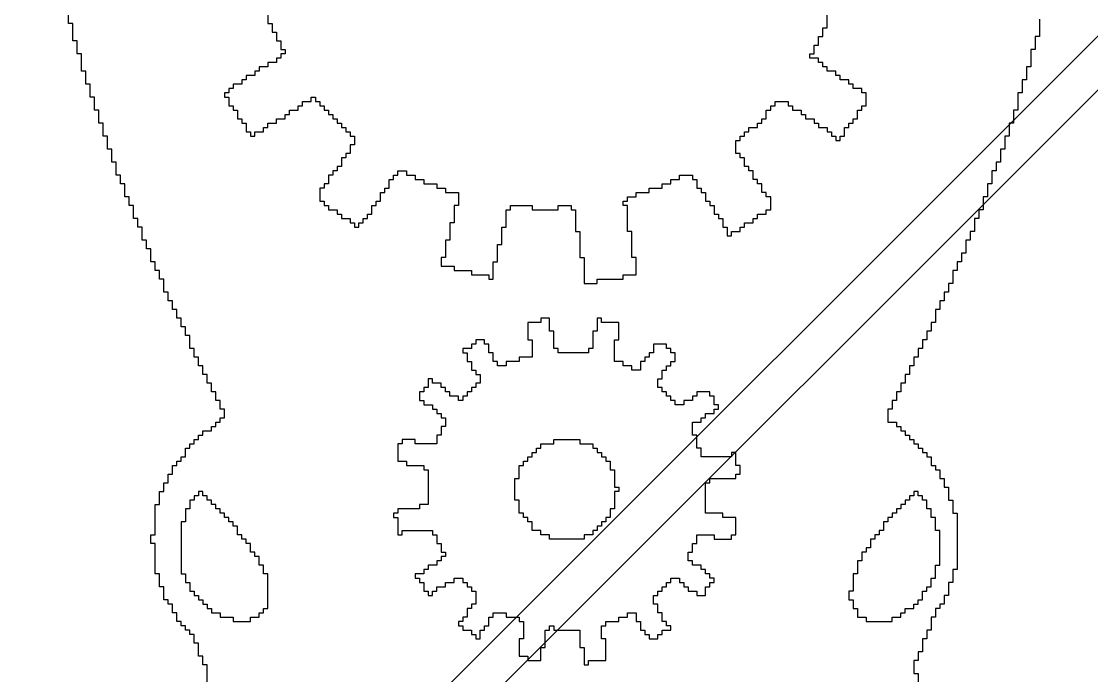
# Model space of a CAD drawing. Header units: inches. Extents: x 0 to 110, y 0 to 95.
# Drawn here: x 41.08 to 46.78, y 83.2 to 86.68 of the extents above; entities that cross this region are included whole.
import ezdxf

# ---------------------------------------------------------------- set-up
doc = ezdxf.new("R2010")
doc.units = ezdxf.units.IN
doc.layers.add('Int1', color=16, linetype='Continuous')
doc.layers.add('Top Overlay', color=2, linetype='Continuous')

msp = doc.modelspace()

# ---------------------------------------------------------------- linework, layer by layer
at = {"layer": 'Int1'}
for p, q in [((48.3558, 88.1442), (37.8558, 77.6442)), ((38, 77.5), (48.5, 88))]:
    msp.add_line(p, q, dxfattribs=at)
at = {"layer": 'Top Overlay'}
for p, q in [((41.3346, 86.6692), (41.3346, 86.7615)), ((42.3962, 86.7385), (42.3962, 86.6692)), ((45.3731, 86.6462), (45.3731, 86.7154)), ((41.3577, 86.6692), (41.3346, 86.6692)), ((41.3577, 86.5769), (41.3577, 86.6692)), ((42.3962, 86.6692), (42.4192, 86.6692)), ((42.4192, 86.6692), (42.4192, 86.6231)), ((46.5038, 86.6923), (46.5038, 86.6)), ((42.4192, 86.6231), (42.4423, 86.6231)), ((42.4423, 86.6231), (42.4423, 86.5769)), ((45.3269, 86.5538), (45.3269, 86.6)), ((45.3269, 86.6), (45.35, 86.6)), ((45.35, 86.6), (45.35, 86.6462)), ((45.35, 86.6462), (45.3731, 86.6462)), ((46.5038, 86.6), (46.4808, 86.6)), ((46.4808, 86.6), (46.4808, 86.5308)), ((41.3808, 86.5769), (41.3577, 86.5769)), ((41.3808, 86.5077), (41.3808, 86.5769)), ((42.4423, 86.5769), (42.4654, 86.5769)), ((42.4654, 86.5769), (42.4654, 86.5308)), ((45.3038, 86.5077), (45.3038, 86.5538)), ((45.3038, 86.5538), (45.3269, 86.5538)), ((41.4038, 86.5077), (41.3808, 86.5077)), ((41.4038, 86.4154), (41.4038, 86.5077)), ((42.4654, 86.5308), (42.4885, 86.5308)), ((42.4885, 86.5077), (42.4654, 86.5077)), ((42.4654, 86.5077), (42.4654, 86.4846)), ((42.4885, 86.5308), (42.4885, 86.5077)), ((45.2808, 86.4846), (45.2808, 86.5077)), ((45.2808, 86.5077), (45.3038, 86.5077)), ((46.4808, 86.5308), (46.4577, 86.5308)), ((46.4577, 86.5308), (46.4577, 86.4385)), ((42.3962, 86.4385), (42.35, 86.4385)), ((42.35, 86.4385), (42.35, 86.4154)), ((42.4423, 86.4615), (42.3962, 86.4615)), ((42.3962, 86.4615), (42.3962, 86.4385)), ((42.4654, 86.4846), (42.4423, 86.4846)), ((42.4423, 86.4846), (42.4423, 86.4615)), ((45.3269, 86.4846), (45.2808, 86.4846)), ((45.3269, 86.4615), (45.3269, 86.4846)), ((45.35, 86.4615), (45.3269, 86.4615)), ((45.35, 86.4385), (45.35, 86.4615)), ((45.3731, 86.4385), (45.35, 86.4385)), ((45.3731, 86.4154), (45.3731, 86.4385)), ((46.4577, 86.4385), (46.4346, 86.4385)), ((46.4346, 86.4385), (46.4346, 86.3692)), ((41.4269, 86.4154), (41.4038, 86.4154)), ((41.4269, 86.3462), (41.4269, 86.4154)), ((42.3269, 86.3923), (42.2808, 86.3923)), ((42.2808, 86.3923), (42.2808, 86.3692)), ((42.35, 86.4154), (42.3269, 86.4154)), ((42.3269, 86.4154), (42.3269, 86.3923)), ((45.4192, 86.4154), (45.3731, 86.4154)), ((45.4192, 86.3923), (45.4192, 86.4154)), ((45.4423, 86.3923), (45.4192, 86.3923)), ((45.4423, 86.3692), (45.4423, 86.3923)), ((41.45, 86.3462), (41.4269, 86.3462)), ((41.45, 86.2769), (41.45, 86.3462)), ((42.2115, 86.3231), (42.1885, 86.3231)), ((42.1885, 86.3231), (42.1885, 86.3)), ((42.2577, 86.3462), (42.2115, 86.3462)), ((42.2115, 86.3462), (42.2115, 86.3231)), ((42.2808, 86.3692), (42.2577, 86.3692)), ((42.2577, 86.3692), (42.2577, 86.3462)), ((45.4885, 86.3692), (45.4423, 86.3692)), ((45.4885, 86.3462), (45.4885, 86.3692)), ((45.5115, 86.3462), (45.4885, 86.3462)), ((45.5115, 86.3231), (45.5115, 86.3462)), ((45.5577, 86.3231), (45.5115, 86.3231)), ((45.5577, 86.3), (45.5577, 86.3231)), ((46.4346, 86.3692), (46.4115, 86.3692)), ((46.4115, 86.3692), (46.4115, 86.3)), ((41.4731, 86.2769), (41.45, 86.2769)), ((41.4731, 86.2077), (41.4731, 86.2769)), ((42.1885, 86.3), (42.1654, 86.3)), ((42.1654, 86.3), (42.1654, 86.2769)), ((42.1654, 86.2769), (42.1885, 86.2769)), ((42.1885, 86.2769), (42.1885, 86.2308)), ((42.6269, 86.2538), (42.6269, 86.2769)), ((42.6269, 86.2769), (42.65, 86.2769)), ((42.65, 86.2769), (42.65, 86.2538)), ((45.5808, 86.3), (45.5577, 86.3)), ((45.5808, 86.2308), (45.5808, 86.3)), ((46.4115, 86.3), (46.3885, 86.3)), ((46.3885, 86.3), (46.3885, 86.2077)), ((41.4962, 86.2077), (41.4731, 86.2077)), ((41.4962, 86.1385), (41.4962, 86.2077)), ((42.1885, 86.2308), (42.2115, 86.2308)), ((42.2115, 86.2308), (42.2115, 86.2077)), ((42.2115, 86.2077), (42.2346, 86.2077)), ((42.2346, 86.2077), (42.2346, 86.1615)), ((42.5115, 86.1846), (42.5115, 86.2077)), ((42.5115, 86.2077), (42.5577, 86.2077)), ((42.5577, 86.2077), (42.5577, 86.2308)), ((42.5577, 86.2308), (42.5808, 86.2308)), ((42.5808, 86.2308), (42.5808, 86.2538)), ((42.5808, 86.2538), (42.6269, 86.2538)), ((42.65, 86.2538), (42.6731, 86.2538)), ((42.6731, 86.2538), (42.6731, 86.2308)), ((42.6731, 86.2308), (42.6962, 86.2308)), ((42.6962, 86.2308), (42.6962, 86.2077)), ((42.6962, 86.2077), (42.7192, 86.2077)), ((42.7192, 86.2077), (42.7192, 86.1846)), ((45.05, 86.1615), (45.05, 86.2077)), ((45.05, 86.2077), (45.0731, 86.2077)), ((45.0731, 86.2077), (45.0731, 86.2308)), ((45.0731, 86.2308), (45.0962, 86.2308)), ((45.0962, 86.2308), (45.0962, 86.2538)), ((45.0962, 86.2538), (45.1654, 86.2538)), ((45.1654, 86.2538), (45.1654, 86.2308)), ((45.1654, 86.2308), (45.1885, 86.2308)), ((45.1885, 86.2308), (45.1885, 86.2077)), ((45.1885, 86.2077), (45.2346, 86.2077)), ((45.2346, 86.2077), (45.2346, 86.1846)), ((45.5346, 86.1615), (45.5346, 86.2077)), ((45.5346, 86.2077), (45.5577, 86.2077)), ((45.5577, 86.2077), (45.5577, 86.2308)), ((45.5577, 86.2308), (45.5808, 86.2308)), ((46.3885, 86.2077), (46.3654, 86.2077)), ((46.3654, 86.2077), (46.3654, 86.1385)), ((42.2346, 86.1615), (42.2577, 86.1615)), ((42.2577, 86.1615), (42.2577, 86.1385)), ((42.4423, 86.1385), (42.4423, 86.1615)), ((42.4423, 86.1615), (42.4885, 86.1615)), ((42.4885, 86.1615), (42.4885, 86.1846)), ((42.4885, 86.1846), (42.5115, 86.1846)), ((42.7192, 86.1846), (42.7423, 86.1846)), ((42.7423, 86.1846), (42.7423, 86.1615)), ((42.7423, 86.1615), (42.7654, 86.1615)), ((42.7654, 86.1615), (42.7654, 86.1385)), ((45.0269, 86.1385), (45.0269, 86.1615)), ((45.0269, 86.1615), (45.05, 86.1615)), ((45.2346, 86.1846), (45.2577, 86.1846)), ((45.2577, 86.1846), (45.2577, 86.1615)), ((45.2577, 86.1615), (45.3038, 86.1615)), ((45.3038, 86.1615), (45.3038, 86.1385)), ((45.5115, 86.1385), (45.5115, 86.1615)), ((45.5115, 86.1615), (45.5346, 86.1615)), ((41.5192, 86.1385), (41.4962, 86.1385)), ((41.5192, 86.0692), (41.5192, 86.1385)), ((42.2577, 86.1385), (42.2808, 86.1385)), ((42.2808, 86.1385), (42.2808, 86.0923)), ((42.2808, 86.0923), (42.3038, 86.0923)), ((42.3038, 86.0923), (42.3038, 86.0692)), ((42.3269, 86.0692), (42.3269, 86.0923)), ((42.3269, 86.0923), (42.3731, 86.0923)), ((42.3731, 86.0923), (42.3731, 86.1154)), ((42.3731, 86.1154), (42.3962, 86.1154)), ((42.3962, 86.1154), (42.3962, 86.1385)), ((42.3962, 86.1385), (42.4423, 86.1385)), ((42.7654, 86.1385), (42.7885, 86.1385)), ((42.7885, 86.1385), (42.7885, 86.1154)), ((42.7885, 86.1154), (42.8115, 86.1154)), ((42.8115, 86.1154), (42.8115, 86.0923)), ((42.8115, 86.0923), (42.8346, 86.0923)), ((42.8346, 86.0923), (42.8346, 86.0692)), ((44.9346, 86.0692), (44.9346, 86.0923)), ((44.9346, 86.0923), (44.9577, 86.0923)), ((44.9577, 86.0923), (44.9577, 86.1154)), ((44.9577, 86.1154), (45.0038, 86.1154)), ((45.0038, 86.1154), (45.0038, 86.1385)), ((45.0038, 86.1385), (45.0269, 86.1385)), ((45.3038, 86.1385), (45.3269, 86.1385)), ((45.3269, 86.1385), (45.3269, 86.1154)), ((45.3269, 86.1154), (45.3731, 86.1154)), ((45.3731, 86.1154), (45.3731, 86.0923)), ((45.3731, 86.0923), (45.3962, 86.0923)), ((45.3962, 86.0923), (45.3962, 86.0692)), ((45.4654, 86.0692), (45.4654, 86.1154)), ((45.4654, 86.1154), (45.4885, 86.1154)), ((45.4885, 86.1154), (45.4885, 86.1385)), ((45.4885, 86.1385), (45.5115, 86.1385)), ((46.3654, 86.1385), (46.3423, 86.1385)), ((46.3423, 86.1385), (46.3423, 86.0692)), ((41.5423, 86.0692), (41.5192, 86.0692)), ((41.5423, 86), (41.5423, 86.0692)), ((42.3038, 86.0692), (42.3269, 86.0692)), ((42.8346, 86.0692), (42.8577, 86.0692)), ((42.8577, 86.0692), (42.8577, 86.0231)), ((44.8885, 85.9769), (44.8885, 86.0462)), ((44.8885, 86.0462), (44.9115, 86.0462)), ((44.9115, 86.0462), (44.9115, 86.0692)), ((44.9115, 86.0692), (44.9346, 86.0692)), ((45.3962, 86.0692), (45.4192, 86.0692)), ((45.4192, 86.0692), (45.4192, 86.0462)), ((45.4192, 86.0462), (45.4423, 86.0462)), ((45.4423, 86.0462), (45.4423, 86.0692)), ((45.4423, 86.0692), (45.4654, 86.0692)), ((46.3423, 86.0692), (46.3192, 86.0692)), ((46.3192, 86.0692), (46.3192, 86)), ((41.5654, 86), (41.5423, 86)), ((41.5654, 85.9308), (41.5654, 86)), ((42.8346, 85.9769), (42.8115, 85.9769)), ((42.8115, 85.9769), (42.8115, 85.9538)), ((42.8577, 86.0231), (42.8346, 86.0231)), ((42.8346, 86.0231), (42.8346, 85.9769)), ((44.9115, 85.9769), (44.8885, 85.9769)), ((44.9115, 85.9538), (44.9115, 85.9769)), ((46.3192, 86), (46.2962, 86)), ((46.2962, 86), (46.2962, 85.9308)), ((41.5885, 85.9308), (41.5654, 85.9308)), ((41.5885, 85.8615), (41.5885, 85.9308)), ((42.8115, 85.9538), (42.7885, 85.9538)), ((42.7885, 85.9538), (42.7885, 85.9077)), ((44.9346, 85.9538), (44.9115, 85.9538)), ((44.9346, 85.9077), (44.9346, 85.9538)), ((46.2962, 85.9308), (46.2731, 85.9308)), ((46.2731, 85.9308), (46.2731, 85.8846)), ((41.6115, 85.8615), (41.5885, 85.8615)), ((41.6115, 85.8154), (41.6115, 85.8615)), ((42.7423, 85.8615), (42.7192, 85.8615)), ((42.7192, 85.8615), (42.7192, 85.8154)), ((42.7654, 85.8846), (42.7423, 85.8846)), ((42.7423, 85.8846), (42.7423, 85.8615)), ((42.7885, 85.9077), (42.7654, 85.9077)), ((42.7654, 85.9077), (42.7654, 85.8846)), ((43.0654, 85.8385), (43.0654, 85.8615)), ((43.0654, 85.8615), (43.0885, 85.8615)), ((43.0885, 85.8615), (43.0885, 85.8846)), ((43.0885, 85.8846), (43.1346, 85.8846)), ((43.1346, 85.8846), (43.1346, 85.8615)), ((43.1346, 85.8615), (43.1808, 85.8615)), ((43.1808, 85.8615), (43.1808, 85.8385)), ((44.5885, 85.8385), (44.5885, 85.8615)), ((44.5885, 85.8615), (44.6577, 85.8615)), ((44.6577, 85.8615), (44.6577, 85.8385)), ((44.9577, 85.9077), (44.9346, 85.9077)), ((44.9577, 85.8846), (44.9577, 85.9077)), ((44.9808, 85.8846), (44.9577, 85.8846)), ((44.9808, 85.8385), (44.9808, 85.8846)), ((46.2731, 85.8846), (46.25, 85.8846)), ((46.25, 85.8846), (46.25, 85.8154)), ((41.6346, 85.8154), (41.6115, 85.8154)), ((41.6346, 85.7462), (41.6346, 85.8154)), ((42.7192, 85.8154), (42.6962, 85.8154)), ((42.6962, 85.8154), (42.6962, 85.7923)), ((43.0423, 85.7923), (43.0423, 85.8385)), ((43.0423, 85.8385), (43.0654, 85.8385)), ((43.1808, 85.8385), (43.2269, 85.8385)), ((43.2269, 85.8385), (43.2269, 85.8154)), ((43.2269, 85.8154), (43.2962, 85.8154)), ((43.2962, 85.8154), (43.2962, 85.7923)), ((44.4962, 85.7923), (44.4962, 85.8154)), ((44.4962, 85.8154), (44.5423, 85.8154)), ((44.5423, 85.8154), (44.5423, 85.8385)), ((44.5423, 85.8385), (44.5885, 85.8385)), ((44.6577, 85.8385), (44.6808, 85.8385)), ((44.6808, 85.8385), (44.6808, 85.7923)), ((45.0038, 85.8385), (44.9808, 85.8385)), ((45.0038, 85.8154), (45.0038, 85.8385)), ((45.0269, 85.8154), (45.0038, 85.8154)), ((45.0269, 85.7692), (45.0269, 85.8154)), ((46.25, 85.8154), (46.2269, 85.8154)), ((46.2269, 85.8154), (46.2269, 85.7462)), ((41.6577, 85.7462), (41.6346, 85.7462)), ((41.6577, 85.7), (41.6577, 85.7462)), ((42.6962, 85.7923), (42.6731, 85.7923)), ((42.6731, 85.7923), (42.6731, 85.7231)), ((42.9962, 85.7231), (42.9962, 85.7692)), ((42.9962, 85.7692), (43.0192, 85.7692)), ((43.0192, 85.7692), (43.0192, 85.7923)), ((43.0192, 85.7923), (43.0423, 85.7923)), ((43.2962, 85.7923), (43.3423, 85.7923)), ((43.3423, 85.7923), (43.3423, 85.7692)), ((43.3423, 85.7692), (43.4115, 85.7692)), ((43.4115, 85.7692), (43.4115, 85.7)), ((44.3115, 85.7231), (44.3115, 85.7462)), ((44.3115, 85.7462), (44.3577, 85.7462)), ((44.3577, 85.7462), (44.3577, 85.7692)), ((44.3577, 85.7692), (44.4269, 85.7692)), ((44.4269, 85.7692), (44.4269, 85.7923)), ((44.4269, 85.7923), (44.4962, 85.7923)), ((44.6808, 85.7923), (44.7038, 85.7923)), ((44.7038, 85.7923), (44.7038, 85.7692)), ((44.7038, 85.7692), (44.7269, 85.7692)), ((44.7269, 85.7692), (44.7269, 85.7231)), ((45.05, 85.7692), (45.0269, 85.7692)), ((45.05, 85.7462), (45.05, 85.7692)), ((45.0731, 85.7462), (45.05, 85.7462)), ((45.0731, 85.6769), (45.0731, 85.7462)), ((46.2269, 85.7462), (46.2038, 85.7462)), ((46.2038, 85.7462), (46.2038, 85.6769)), ((41.6808, 85.7), (41.6577, 85.7)), ((41.6808, 85.6308), (41.6808, 85.7)), ((42.6731, 85.7231), (42.6962, 85.7231)), ((42.6962, 85.7231), (42.6962, 85.7)), ((42.6962, 85.7), (42.7192, 85.7)), ((42.7192, 85.7), (42.7192, 85.6769)), ((42.95, 85.6538), (42.95, 85.7)), ((42.95, 85.7), (42.9731, 85.7)), ((42.9731, 85.7), (42.9731, 85.7231)), ((42.9731, 85.7231), (42.9962, 85.7231)), ((43.4115, 85.7), (43.3885, 85.7)), ((43.3885, 85.7), (43.3885, 85.6077)), ((43.6885, 85.6769), (43.6885, 85.7)), ((43.6885, 85.7), (43.8038, 85.7)), ((43.8038, 85.7), (43.8038, 85.6769)), ((43.9423, 85.6769), (43.9423, 85.7)), ((43.9423, 85.7), (44.0115, 85.7)), ((44.0115, 85.7), (44.0115, 85.6769)), ((44.2885, 85.7), (44.2885, 85.7231)), ((44.2885, 85.7231), (44.3115, 85.7231)), ((44.3115, 85.7), (44.2885, 85.7)), ((44.3115, 85.5615), (44.3115, 85.7)), ((44.7269, 85.7231), (44.75, 85.7231)), ((44.75, 85.7231), (44.75, 85.7)), ((44.75, 85.7), (44.7731, 85.7)), ((44.7731, 85.7), (44.7731, 85.6538)), ((41.7038, 85.6308), (41.6808, 85.6308)), ((41.7038, 85.5846), (41.7038, 85.6308)), ((42.7192, 85.6769), (42.7654, 85.6769)), ((42.7654, 85.6769), (42.7654, 85.6538)), ((42.7654, 85.6538), (42.7885, 85.6538)), ((42.7885, 85.6538), (42.7885, 85.6308)), ((42.7885, 85.6308), (42.8346, 85.6308)), ((42.8346, 85.6308), (42.8346, 85.6077)), ((42.9038, 85.6077), (42.9038, 85.6308)), ((42.9038, 85.6308), (42.9269, 85.6308)), ((42.9269, 85.6308), (42.9269, 85.6538)), ((42.9269, 85.6538), (42.95, 85.6538)), ((43.6654, 85.5846), (43.6654, 85.6769)), ((43.6654, 85.6769), (43.6885, 85.6769)), ((43.8038, 85.6769), (43.9423, 85.6769)), ((44.0115, 85.6769), (44.0346, 85.6769)), ((44.0346, 85.6769), (44.0346, 85.5615)), ((44.7731, 85.6538), (44.7962, 85.6538)), ((44.7962, 85.6538), (44.7962, 85.6308)), ((44.7962, 85.6308), (44.8192, 85.6308)), ((44.8192, 85.6308), (44.8192, 85.5846)), ((44.9808, 85.6077), (44.9808, 85.6308)), ((44.9808, 85.6308), (45.0038, 85.6308)), ((45.0038, 85.6308), (45.0038, 85.6538)), ((45.0038, 85.6538), (45.05, 85.6538)), ((45.05, 85.6538), (45.05, 85.6769)), ((45.05, 85.6769), (45.0731, 85.6769)), ((46.1808, 85.6308), (46.1577, 85.6308)), ((46.1577, 85.6308), (46.1577, 85.5615)), ((46.2038, 85.6769), (46.1808, 85.6769)), ((46.1808, 85.6769), (46.1808, 85.6308)), ((41.7269, 85.5846), (41.7038, 85.5846)), ((41.7269, 85.5154), (41.7269, 85.5846)), ((42.8346, 85.6077), (42.8577, 85.6077)), ((42.8577, 85.6077), (42.8577, 85.5846)), ((42.8577, 85.5846), (42.8808, 85.5846)), ((42.8808, 85.5846), (42.8808, 85.6077)), ((42.8808, 85.6077), (42.9038, 85.6077)), ((43.3885, 85.6077), (43.3654, 85.6077)), ((43.3654, 85.6077), (43.3654, 85.5154)), ((43.6423, 85.4923), (43.6423, 85.5846)), ((43.6423, 85.5846), (43.6654, 85.5846)), ((44.8192, 85.5846), (44.8423, 85.5846)), ((44.8423, 85.5846), (44.8423, 85.5385)), ((44.9115, 85.5615), (44.9115, 85.5846)), ((44.9115, 85.5846), (44.9346, 85.5846)), ((44.9346, 85.5846), (44.9346, 85.6077)), ((44.9346, 85.6077), (44.9808, 85.6077)), ((44.0346, 85.5615), (44.0577, 85.5615)), ((44.0577, 85.5615), (44.0577, 85.4231)), ((44.3346, 85.5615), (44.3115, 85.5615)), ((44.3346, 85.4231), (44.3346, 85.5615)), ((44.8423, 85.5385), (44.8654, 85.5385)), ((44.8654, 85.5385), (44.8654, 85.5615)), ((44.8654, 85.5615), (44.9115, 85.5615)), ((46.1577, 85.5615), (46.1346, 85.5615)), ((46.1346, 85.5615), (46.1346, 85.5154)), ((41.75, 85.5154), (41.7269, 85.5154)), ((41.75, 85.4692), (41.75, 85.5154)), ((41.7731, 85.4692), (41.75, 85.4692)), ((41.7731, 85.4), (41.7731, 85.4692)), ((43.3654, 85.5154), (43.3423, 85.5154)), ((43.3423, 85.5154), (43.3423, 85.4231)), ((43.6192, 85.4), (43.6192, 85.4923)), ((43.6192, 85.4923), (43.6423, 85.4923)), ((46.1346, 85.5154), (46.1115, 85.5154)), ((46.1115, 85.5154), (46.1115, 85.4462)), ((43.3423, 85.4231), (43.3192, 85.4231)), ((43.3192, 85.4231), (43.3192, 85.3769)), ((44.0577, 85.4231), (44.0808, 85.4231)), ((44.0808, 85.4231), (44.0808, 85.2846)), ((44.3577, 85.4231), (44.3346, 85.4231)), ((44.3577, 85.3308), (44.3577, 85.4231)), ((46.1115, 85.4462), (46.0885, 85.4462)), ((46.0885, 85.4462), (46.0885, 85.4)), ((41.7962, 85.4), (41.7731, 85.4)), ((41.7962, 85.3538), (41.7962, 85.4)), ((41.8192, 85.3538), (41.7962, 85.3538)), ((41.8192, 85.3077), (41.8192, 85.3538)), ((43.3192, 85.3769), (43.3885, 85.3769)), ((43.3885, 85.3769), (43.3885, 85.3538)), ((43.3885, 85.3538), (43.4808, 85.3538)), ((43.4808, 85.3538), (43.4808, 85.3308)), ((43.5962, 85.3077), (43.5962, 85.4)), ((43.5962, 85.4), (43.6192, 85.4)), ((46.0654, 85.3538), (46.0423, 85.3538)), ((46.0423, 85.3538), (46.0423, 85.2846)), ((46.0885, 85.4), (46.0654, 85.4)), ((46.0654, 85.4), (46.0654, 85.3538)), ((41.8423, 85.3077), (41.8192, 85.3077)), ((41.8423, 85.2385), (41.8423, 85.3077)), ((43.4808, 85.3308), (43.5731, 85.3308)), ((43.5731, 85.3308), (43.5731, 85.3077)), ((43.5731, 85.3077), (43.5962, 85.3077)), ((44.15, 85.2846), (44.15, 85.3077)), ((44.15, 85.3077), (44.2885, 85.3077)), ((44.2885, 85.3077), (44.2885, 85.3308)), ((44.2885, 85.3308), (44.3577, 85.3308)), ((41.8654, 85.2385), (41.8423, 85.2385)), ((41.8654, 85.1923), (41.8654, 85.2385)), ((44.0808, 85.2846), (44.15, 85.2846)), ((46.0192, 85.2385), (45.9962, 85.2385)), ((45.9962, 85.2385), (45.9962, 85.1923)), ((46.0423, 85.2846), (46.0192, 85.2846)), ((46.0192, 85.2846), (46.0192, 85.2385)), ((41.8885, 85.1923), (41.8654, 85.1923)), ((41.8885, 85.1462), (41.8885, 85.1923)), ((45.9962, 85.1923), (45.9731, 85.1923)), ((45.9731, 85.1923), (45.9731, 85.1462)), ((41.9115, 85.1462), (41.8885, 85.1462)), ((41.9115, 85.1), (41.9115, 85.1462)), ((45.9731, 85.1462), (45.95, 85.1462)), ((45.95, 85.1462), (45.95, 85.0769)), ((41.9346, 85.1), (41.9115, 85.1)), ((41.9346, 85.0538), (41.9346, 85.1)), ((43.85, 85.0769), (43.7808, 85.0769)), ((43.7808, 85.0769), (43.7808, 84.9846)), ((43.8962, 85.1), (43.85, 85.1)), ((43.85, 85.1), (43.85, 85.0769)), ((43.8962, 85.0308), (43.8962, 85.1)), ((44.1731, 85.1), (44.15, 85.1)), ((44.15, 85.1), (44.15, 85.0308)), ((44.1731, 85.0769), (44.1731, 85.1)), ((44.2654, 85.0769), (44.1731, 85.0769)), ((44.2654, 84.9846), (44.2654, 85.0769)), ((45.95, 85.0769), (45.9269, 85.0769)), ((45.9269, 85.0769), (45.9269, 85.0308)), ((41.9577, 85.0538), (41.9346, 85.0538)), ((41.9577, 85.0077), (41.9577, 85.0538)), ((41.9808, 85.0077), (41.9577, 85.0077)), ((41.9808, 84.9385), (41.9808, 85.0077)), ((43.9192, 85.0308), (43.8962, 85.0308)), ((43.9192, 84.9385), (43.9192, 85.0308)), ((44.15, 85.0308), (44.1269, 85.0308)), ((44.1269, 85.0308), (44.1269, 84.9385)), ((45.9269, 85.0308), (45.9038, 85.0308)), ((45.9038, 85.0308), (45.9038, 84.9846)), ((43.5038, 84.9615), (43.4808, 84.9615)), ((43.4808, 84.9615), (43.4808, 84.9385)), ((43.55, 84.9846), (43.5038, 84.9846)), ((43.5038, 84.9846), (43.5038, 84.9615)), ((43.55, 84.9615), (43.55, 84.9846)), ((43.5731, 84.9615), (43.55, 84.9615)), ((43.5731, 84.9154), (43.5731, 84.9615)), ((43.7808, 84.9846), (43.8038, 84.9846)), ((43.8038, 84.9846), (43.8038, 84.8923)), ((44.2423, 84.8692), (44.2423, 84.9846)), ((44.2423, 84.9846), (44.2654, 84.9846)), ((44.5192, 84.9615), (44.45, 84.9615)), ((44.45, 84.9615), (44.45, 84.9154)), ((44.5192, 84.9385), (44.5192, 84.9615)), ((45.9038, 84.9846), (45.8808, 84.9846)), ((45.8808, 84.9846), (45.8808, 84.9385)), ((42.0038, 84.9385), (41.9808, 84.9385)), ((42.0038, 84.8923), (42.0038, 84.9385)), ((42.0269, 84.8923), (42.0038, 84.8923)), ((42.0269, 84.8462), (42.0269, 84.8923)), ((43.4808, 84.9385), (43.4346, 84.9385)), ((43.4346, 84.9385), (43.4346, 84.9154)), ((43.4346, 84.9154), (43.4577, 84.9154)), ((43.4577, 84.9154), (43.4577, 84.8692)), ((43.5962, 84.9154), (43.5731, 84.9154)), ((43.5962, 84.8692), (43.5962, 84.9154)), ((43.8038, 84.8923), (43.7346, 84.8923)), ((43.7346, 84.8923), (43.7346, 84.8692)), ((43.9423, 84.9385), (43.9192, 84.9385)), ((43.9423, 84.9154), (43.9423, 84.9385)), ((44.1038, 84.9154), (43.9423, 84.9154)), ((44.1269, 84.9385), (44.1038, 84.9385)), ((44.1038, 84.9385), (44.1038, 84.9154)), ((44.4269, 84.8923), (44.4038, 84.8923)), ((44.4038, 84.8923), (44.4038, 84.8692)), ((44.45, 84.9154), (44.4269, 84.9154)), ((44.4269, 84.9154), (44.4269, 84.8923)), ((44.5423, 84.9385), (44.5192, 84.9385)), ((44.5423, 84.9154), (44.5423, 84.9385)), ((44.5654, 84.9154), (44.5423, 84.9154)), ((44.5654, 84.8692), (44.5654, 84.9154)), ((45.8577, 84.8923), (45.8346, 84.8923)), ((45.8346, 84.8923), (45.8346, 84.8462)), ((45.8808, 84.9385), (45.8577, 84.9385)), ((45.8577, 84.9385), (45.8577, 84.8923)), ((42.05, 84.8462), (42.0269, 84.8462)), ((42.05, 84.8), (42.05, 84.8462)), ((43.4577, 84.8692), (43.4808, 84.8692)), ((43.4808, 84.8692), (43.4808, 84.8231)), ((43.6192, 84.8692), (43.5962, 84.8692)), ((43.6192, 84.8462), (43.6192, 84.8692)), ((43.6654, 84.8462), (43.6192, 84.8462)), ((43.7346, 84.8692), (43.6654, 84.8692)), ((43.6654, 84.8692), (43.6654, 84.8462)), ((44.2885, 84.8692), (44.2423, 84.8692)), ((44.2885, 84.8462), (44.2885, 84.8692)), ((44.3346, 84.8462), (44.2885, 84.8462)), ((44.3346, 84.8231), (44.3346, 84.8462)), ((44.4038, 84.8692), (44.3808, 84.8692)), ((44.3808, 84.8692), (44.3808, 84.8231)), ((44.5192, 84.8231), (44.5192, 84.8462)), ((44.5192, 84.8462), (44.5423, 84.8462)), ((44.5423, 84.8462), (44.5423, 84.8692)), ((44.5423, 84.8692), (44.5654, 84.8692)), ((45.8346, 84.8462), (45.8115, 84.8462)), ((45.8115, 84.8462), (45.8115, 84.8)), ((42.0731, 84.8), (42.05, 84.8)), ((42.0731, 84.7538), (42.0731, 84.8)), ((43.2731, 84.7769), (43.25, 84.7769)), ((43.25, 84.7769), (43.25, 84.7308)), ((43.2731, 84.7538), (43.2731, 84.7769)), ((43.4808, 84.8231), (43.5038, 84.8231)), ((43.5038, 84.8231), (43.5038, 84.8)), ((43.5038, 84.8), (43.5269, 84.8)), ((43.5269, 84.8), (43.5269, 84.7538)), ((44.3808, 84.8231), (44.3346, 84.8231)), ((44.4731, 84.7308), (44.4731, 84.7769)), ((44.4731, 84.7769), (44.4962, 84.7769)), ((44.4962, 84.7769), (44.4962, 84.8231)), ((44.4962, 84.8231), (44.5192, 84.8231)), ((45.8115, 84.8), (45.7885, 84.8)), ((45.7885, 84.8), (45.7885, 84.7538)), ((42.0962, 84.7538), (42.0731, 84.7538)), ((42.0962, 84.7077), (42.0962, 84.7538)), ((43.25, 84.7308), (43.2269, 84.7308)), ((43.2269, 84.7308), (43.2269, 84.7077)), ((43.3192, 84.7538), (43.2731, 84.7538)), ((43.3192, 84.7308), (43.3192, 84.7538)), ((43.3423, 84.7308), (43.3192, 84.7308)), ((43.3423, 84.7077), (43.3423, 84.7308)), ((43.5038, 84.7308), (43.4808, 84.7308)), ((43.4808, 84.7308), (43.4808, 84.7077)), ((43.5269, 84.7538), (43.5038, 84.7538)), ((43.5038, 84.7538), (43.5038, 84.7308)), ((44.4962, 84.7308), (44.4731, 84.7308)), ((44.4962, 84.7077), (44.4962, 84.7308)), ((45.7885, 84.7538), (45.7654, 84.7538)), ((45.7654, 84.7538), (45.7654, 84.7077)), ((42.1192, 84.7077), (42.0962, 84.7077)), ((42.1192, 84.6615), (42.1192, 84.7077)), ((43.2269, 84.7077), (43.2038, 84.7077)), ((43.2038, 84.7077), (43.2038, 84.6615)), ((43.3654, 84.7077), (43.3423, 84.7077)), ((43.3654, 84.6846), (43.3654, 84.7077)), ((43.4115, 84.6846), (43.3654, 84.6846)), ((43.4115, 84.6615), (43.4115, 84.6846)), ((43.4577, 84.6846), (43.4346, 84.6846)), ((43.4346, 84.6846), (43.4346, 84.6615)), ((43.4808, 84.7077), (43.4577, 84.7077)), ((43.4577, 84.7077), (43.4577, 84.6846)), ((44.5192, 84.7077), (44.4962, 84.7077)), ((44.5192, 84.6846), (44.5192, 84.7077)), ((44.5423, 84.6846), (44.5192, 84.6846)), ((44.5423, 84.6615), (44.5423, 84.6846)), ((44.6808, 84.6846), (44.6577, 84.6846)), ((44.6577, 84.6846), (44.6577, 84.6615)), ((44.75, 84.7077), (44.6808, 84.7077)), ((44.6808, 84.7077), (44.6808, 84.6846)), ((44.75, 84.6846), (44.75, 84.7077)), ((44.7731, 84.6846), (44.75, 84.6846)), ((44.7731, 84.6385), (44.7731, 84.6846)), ((45.7654, 84.7077), (45.7423, 84.7077)), ((45.7423, 84.7077), (45.7423, 84.6615)), ((42.1423, 84.6615), (42.1192, 84.6615)), ((42.1423, 84.6154), (42.1423, 84.6615)), ((42.1654, 84.6154), (42.1423, 84.6154)), ((42.1654, 84.5692), (42.1654, 84.6154)), ((43.2038, 84.6615), (43.2269, 84.6615)), ((43.2269, 84.6615), (43.2269, 84.6385)), ((43.2269, 84.6385), (43.2731, 84.6385)), ((43.2731, 84.6385), (43.2731, 84.6154)), ((43.2731, 84.6154), (43.2962, 84.6154)), ((43.2962, 84.6154), (43.2962, 84.5923)), ((43.4346, 84.6615), (43.4115, 84.6615)), ((44.5654, 84.6615), (44.5423, 84.6615)), ((44.5654, 84.6385), (44.5654, 84.6615)), ((44.6115, 84.6385), (44.5654, 84.6385)), ((44.6577, 84.6615), (44.6115, 84.6615)), ((44.6115, 84.6615), (44.6115, 84.6385)), ((44.7962, 84.6385), (44.7731, 84.6385)), ((44.7731, 84.5923), (44.7731, 84.6154)), ((44.7731, 84.6154), (44.7962, 84.6154)), ((44.7962, 84.6154), (44.7962, 84.6385)), ((45.7192, 84.6154), (45.6962, 84.6154)), ((45.6962, 84.6154), (45.6962, 84.5462)), ((45.7423, 84.6615), (45.7192, 84.6615)), ((45.7192, 84.6615), (45.7192, 84.6154)), ((42.1423, 84.5462), (42.1423, 84.5692)), ((42.1423, 84.5692), (42.1654, 84.5692)), ((43.2962, 84.5923), (43.3192, 84.5923)), ((43.3192, 84.5923), (43.3192, 84.5692)), ((43.3192, 84.5692), (43.3423, 84.5692)), ((43.3423, 84.5692), (43.3423, 84.5231)), ((44.7038, 84.5462), (44.7038, 84.5692)), ((44.7038, 84.5692), (44.7269, 84.5692)), ((44.7269, 84.5692), (44.7269, 84.5923)), ((44.7269, 84.5923), (44.7731, 84.5923)), ((42.05, 84.4769), (42.05, 84.5)), ((42.05, 84.5), (42.0962, 84.5)), ((42.0962, 84.5), (42.0962, 84.5231)), ((42.0962, 84.5231), (42.1192, 84.5231)), ((42.1192, 84.5231), (42.1192, 84.5462)), ((42.1192, 84.5462), (42.1423, 84.5462)), ((43.3423, 84.5231), (43.3192, 84.5231)), ((43.3192, 84.5231), (43.3192, 84.4769)), ((44.6577, 84.4769), (44.6577, 84.5462)), ((44.6577, 84.5462), (44.7038, 84.5462)), ((45.6962, 84.5462), (45.7423, 84.5462)), ((45.7423, 84.5462), (45.7423, 84.5231)), ((45.7423, 84.5231), (45.7654, 84.5231)), ((45.7654, 84.5231), (45.7654, 84.5)), ((45.7654, 84.5), (45.7885, 84.5)), ((45.7885, 84.5), (45.7885, 84.4769)), ((42.0038, 84.4308), (42.0038, 84.4538)), ((42.0038, 84.4538), (42.0269, 84.4538)), ((42.0269, 84.4538), (42.0269, 84.4769)), ((42.0269, 84.4769), (42.05, 84.4769)), ((43.1808, 84.4538), (43.1115, 84.4538)), ((43.1115, 84.4538), (43.1115, 84.4308)), ((43.1808, 84.4308), (43.1808, 84.4538)), ((43.3192, 84.4769), (43.2962, 84.4769)), ((43.2962, 84.4769), (43.2962, 84.4308)), ((43.9192, 84.4308), (43.9192, 84.4538)), ((43.9192, 84.4538), (44.0577, 84.4538)), ((44.0577, 84.4538), (44.0577, 84.4308)), ((44.6808, 84.4769), (44.6577, 84.4769)), ((44.6808, 84.4077), (44.6808, 84.4769)), ((45.7885, 84.4769), (45.8115, 84.4769)), ((45.8115, 84.4769), (45.8115, 84.4538)), ((45.8115, 84.4538), (45.8346, 84.4538)), ((45.8346, 84.4538), (45.8346, 84.4308)), ((41.9577, 84.3615), (41.9577, 84.4077)), ((41.9577, 84.4077), (41.9808, 84.4077)), ((41.9808, 84.4077), (41.9808, 84.4308)), ((41.9808, 84.4308), (42.0038, 84.4308)), ((43.1115, 84.4308), (43.0885, 84.4308)), ((43.0885, 84.4308), (43.0885, 84.3385)), ((43.2962, 84.4308), (43.1808, 84.4308)), ((43.8038, 84.3615), (43.8038, 84.3846)), ((43.8038, 84.3846), (43.8269, 84.3846)), ((43.8269, 84.3846), (43.8269, 84.4077)), ((43.8269, 84.4077), (43.85, 84.4077)), ((43.85, 84.4077), (43.85, 84.4308)), ((43.85, 84.4308), (43.9192, 84.4308)), ((44.0577, 84.4308), (44.1269, 84.4308)), ((44.1269, 84.4308), (44.1269, 84.4077)), ((44.1269, 84.4077), (44.15, 84.4077)), ((44.15, 84.4077), (44.15, 84.3846)), ((44.15, 84.3846), (44.1731, 84.3846)), ((44.1731, 84.3846), (44.1731, 84.3615)), ((44.7038, 84.4077), (44.6808, 84.4077)), ((44.7038, 84.3615), (44.7038, 84.4077)), ((44.8885, 84.3846), (44.8654, 84.3846)), ((44.8654, 84.3846), (44.8654, 84.3615)), ((44.8885, 84.3154), (44.8885, 84.3846)), ((45.8346, 84.4308), (45.8577, 84.4308)), ((45.8577, 84.4308), (45.8577, 84.4077)), ((45.8577, 84.4077), (45.8808, 84.4077)), ((45.8808, 84.4077), (45.8808, 84.3846)), ((45.8808, 84.3846), (45.9038, 84.3846)), ((45.9038, 84.3846), (45.9038, 84.3615)), ((41.9115, 84.3154), (41.9115, 84.3385)), ((41.9115, 84.3385), (41.9346, 84.3385)), ((41.9346, 84.3385), (41.9346, 84.3615)), ((41.9346, 84.3615), (41.9577, 84.3615)), ((43.0885, 84.3385), (43.1346, 84.3385)), ((43.1346, 84.3385), (43.1346, 84.3154)), ((43.7577, 84.3154), (43.7577, 84.3385)), ((43.7577, 84.3385), (43.7808, 84.3385)), ((43.7808, 84.3385), (43.7808, 84.3615)), ((43.7808, 84.3615), (43.8038, 84.3615)), ((44.1731, 84.3615), (44.1962, 84.3615)), ((44.1962, 84.3615), (44.1962, 84.3385)), ((44.1962, 84.3385), (44.2192, 84.3385)), ((44.2192, 84.3385), (44.2192, 84.2923)), ((44.8654, 84.3615), (44.7038, 84.3615)), ((45.9038, 84.3615), (45.9269, 84.3615)), ((45.9269, 84.3615), (45.9269, 84.3154)), ((41.8654, 84.2231), (41.8654, 84.2692)), ((41.8654, 84.2692), (41.8885, 84.2692)), ((41.8885, 84.2692), (41.8885, 84.3154)), ((41.8885, 84.3154), (41.9115, 84.3154)), ((43.1346, 84.3154), (43.2269, 84.3154)), ((43.2269, 84.3154), (43.2269, 84.2923)), ((43.2269, 84.2923), (43.25, 84.2923)), ((43.25, 84.2923), (43.25, 84.1077)), ((43.7346, 84.2462), (43.7346, 84.3154)), ((43.7346, 84.3154), (43.7577, 84.3154)), ((44.2192, 84.2923), (44.2423, 84.2923)), ((44.2423, 84.2923), (44.2423, 84.2)), ((44.9115, 84.3154), (44.8885, 84.3154)), ((44.8885, 84.2462), (44.8885, 84.2692)), ((44.8885, 84.2692), (44.9115, 84.2692)), ((44.9115, 84.2692), (44.9115, 84.3154)), ((45.9269, 84.3154), (45.95, 84.3154)), ((45.95, 84.3154), (45.95, 84.2923)), ((45.95, 84.2923), (45.9731, 84.2923)), ((45.9731, 84.2923), (45.9731, 84.2462)), ((41.8423, 84.1769), (41.8423, 84.2231)), ((41.8423, 84.2231), (41.8654, 84.2231)), ((43.7115, 84.1308), (43.7115, 84.2462)), ((43.7115, 84.2462), (43.7346, 84.2462)), ((44.7269, 84.0615), (44.7269, 84.2231)), ((44.7269, 84.2231), (44.75, 84.2231)), ((44.75, 84.2231), (44.75, 84.2462)), ((44.75, 84.2462), (44.8885, 84.2462)), ((45.9731, 84.2462), (45.9962, 84.2462)), ((45.9962, 84.2462), (45.9962, 84.2)), ((41.8192, 84.1077), (41.8192, 84.1769)), ((41.8192, 84.1769), (41.8423, 84.1769)), ((42.0269, 84.1538), (42.0038, 84.1538)), ((42.0038, 84.1538), (42.0038, 84.1308)), ((42.05, 84.1769), (42.0269, 84.1769)), ((42.0269, 84.1769), (42.0269, 84.1538)), ((42.05, 84.1538), (42.05, 84.1769)), ((42.0731, 84.1538), (42.05, 84.1538)), ((42.0731, 84.1308), (42.0731, 84.1538)), ((44.2423, 84.2), (44.2654, 84.2)), ((44.2423, 84.1769), (44.2423, 84.1538)), ((44.2654, 84.1769), (44.2423, 84.1769)), ((44.2423, 84.1538), (44.2423, 84.0846)), ((44.2654, 84.2), (44.2654, 84.1769)), ((45.8346, 84.1538), (45.8115, 84.1538)), ((45.8115, 84.1538), (45.8115, 84.1308)), ((45.8577, 84.1769), (45.8346, 84.1769)), ((45.8346, 84.1769), (45.8346, 84.1538)), ((45.8577, 84.1538), (45.8577, 84.1769)), ((45.8808, 84.1538), (45.8577, 84.1538)), ((45.8808, 84.1308), (45.8808, 84.1538)), ((45.9962, 84.2), (46.0192, 84.2)), ((46.0192, 84.2), (46.0192, 84.1308)), ((41.7962, 83.9462), (41.7962, 84.1077)), ((41.7962, 84.1077), (41.8192, 84.1077)), ((42.0038, 84.1308), (41.9808, 84.1308)), ((41.9808, 84.1308), (41.9808, 84.0846)), ((42.0962, 84.1308), (42.0731, 84.1308)), ((42.0962, 84.1077), (42.0962, 84.1308)), ((42.1192, 84.1077), (42.0962, 84.1077)), ((42.1192, 84.0846), (42.1192, 84.1077)), ((43.25, 84.1077), (43.2038, 84.1077)), ((43.2038, 84.1077), (43.2038, 84.0846)), ((43.7346, 84.1308), (43.7115, 84.1308)), ((43.7346, 84.0615), (43.7346, 84.1308)), ((45.7885, 84.1077), (45.7654, 84.1077)), ((45.7654, 84.1077), (45.7654, 84.0846)), ((45.8115, 84.1308), (45.7885, 84.1308)), ((45.7885, 84.1308), (45.7885, 84.1077)), ((45.9038, 84.1308), (45.8808, 84.1308)), ((45.9038, 84.0846), (45.9038, 84.1308)), ((46.0192, 84.1308), (46.0423, 84.1308)), ((46.0423, 84.1308), (46.0423, 84.0615)), ((41.9808, 84.0846), (41.9577, 84.0846)), ((41.9577, 84.0846), (41.9577, 84.0154)), ((42.1423, 84.0846), (42.1192, 84.0846)), ((42.1423, 84.0615), (42.1423, 84.0846)), ((42.1654, 84.0615), (42.1423, 84.0615)), ((42.1654, 84.0385), (42.1654, 84.0615)), ((42.1885, 84.0385), (42.1654, 84.0385)), ((42.1885, 84.0154), (42.1885, 84.0385)), ((43.0885, 84.0615), (43.0654, 84.0615)), ((43.0654, 84.0615), (43.0654, 84.0385)), ((43.0654, 84.0385), (43.0885, 84.0385)), ((43.2038, 84.0846), (43.0885, 84.0846)), ((43.0885, 84.0846), (43.0885, 84.0615)), ((43.0885, 84.0385), (43.0885, 83.9462)), ((43.7577, 84.0615), (43.7346, 84.0615)), ((43.7577, 84.0385), (43.7577, 84.0615)), ((43.7808, 84.0385), (43.7577, 84.0385)), ((43.7808, 84.0154), (43.7808, 84.0385)), ((44.2192, 84.0385), (44.1962, 84.0385)), ((44.1962, 84.0385), (44.1962, 84.0154)), ((44.2423, 84.0846), (44.2192, 84.0846)), ((44.2192, 84.0846), (44.2192, 84.0385)), ((44.8192, 84.0615), (44.7269, 84.0615)), ((44.8192, 84.0385), (44.8192, 84.0615)), ((44.8885, 84.0385), (44.8192, 84.0385)), ((44.8885, 83.9462), (44.8885, 84.0385)), ((45.7192, 84.0385), (45.6962, 84.0385)), ((45.6962, 84.0385), (45.6962, 84.0154)), ((45.7423, 84.0615), (45.7192, 84.0615)), ((45.7192, 84.0615), (45.7192, 84.0385)), ((45.7654, 84.0846), (45.7423, 84.0846)), ((45.7423, 84.0846), (45.7423, 84.0615)), ((45.9269, 84.0846), (45.9038, 84.0846)), ((45.9269, 84.0385), (45.9269, 84.0846)), ((45.95, 84.0385), (45.9269, 84.0385)), ((45.95, 83.9692), (45.95, 84.0385)), ((46.0423, 84.0615), (46.0654, 84.0615)), ((46.0654, 84.0615), (46.0654, 83.7615)), ((41.9577, 84.0154), (41.9346, 84.0154)), ((41.9346, 84.0154), (41.9346, 83.7385)), ((42.2115, 84.0154), (42.1885, 84.0154)), ((42.2115, 83.9923), (42.2115, 84.0154)), ((42.2346, 83.9923), (42.2115, 83.9923)), ((42.2346, 83.9462), (42.2346, 83.9923)), ((43.8038, 84.0154), (43.7808, 84.0154)), ((43.8038, 83.9692), (43.8038, 84.0154)), ((44.1731, 83.9923), (44.15, 83.9923)), ((44.15, 83.9923), (44.15, 83.9692)), ((44.1962, 84.0154), (44.1731, 84.0154)), ((44.1731, 84.0154), (44.1731, 83.9923)), ((45.6962, 84.0154), (45.6731, 84.0154)), ((45.6731, 84.0154), (45.6731, 83.9692)), ((41.7731, 83.9), (41.7731, 83.9462)), ((41.7731, 83.9462), (41.7962, 83.9462)), ((42.2577, 83.9462), (42.2346, 83.9462)), ((42.2577, 83.9231), (42.2577, 83.9462)), ((42.2808, 83.9231), (42.2577, 83.9231)), ((42.2808, 83.9), (42.2808, 83.9231)), ((43.0885, 83.9462), (43.1115, 83.9462)), ((43.1115, 83.9462), (43.1115, 83.9692)), ((43.1115, 83.9692), (43.2731, 83.9692)), ((43.2731, 83.9692), (43.2731, 83.9462)), ((43.2731, 83.9462), (43.2962, 83.9462)), ((43.2962, 83.9462), (43.2962, 83.9)), ((43.85, 83.9692), (43.8038, 83.9692)), ((43.85, 83.9462), (43.85, 83.9692)), ((43.8962, 83.9462), (43.85, 83.9462)), ((43.8962, 83.9231), (43.8962, 83.9462)), ((44.0808, 83.9231), (43.8962, 83.9231)), ((44.1269, 83.9462), (44.0808, 83.9462)), ((44.0808, 83.9462), (44.0808, 83.9231)), ((44.15, 83.9692), (44.1269, 83.9692)), ((44.1269, 83.9692), (44.1269, 83.9462)), ((44.6808, 83.9), (44.6808, 83.9462)), ((44.6808, 83.9462), (44.7731, 83.9462)), ((44.7731, 83.9462), (44.7731, 83.9231)), ((44.7731, 83.9231), (44.8654, 83.9231)), ((44.8654, 83.9231), (44.8654, 83.9462)), ((44.8654, 83.9462), (44.8885, 83.9462)), ((45.6269, 83.9231), (45.6038, 83.9231)), ((45.6038, 83.9231), (45.6038, 83.8769)), ((45.65, 83.9462), (45.6269, 83.9462)), ((45.6269, 83.9462), (45.6269, 83.9231)), ((45.6731, 83.9692), (45.65, 83.9692)), ((45.65, 83.9692), (45.65, 83.9462)), ((45.9731, 83.9692), (45.95, 83.9692)), ((45.9731, 83.7846), (45.9731, 83.9692)), ((41.7962, 83.9), (41.7731, 83.9)), ((41.7962, 83.7385), (41.7962, 83.9)), ((42.3038, 83.9), (42.2808, 83.9)), ((42.3038, 83.8538), (42.3038, 83.9)), ((43.2962, 83.9), (43.3192, 83.9)), ((43.3192, 83.9), (43.3192, 83.8538)), ((44.6577, 83.8538), (44.6577, 83.9)), ((44.6577, 83.9), (44.6808, 83.9)), ((45.6038, 83.8769), (45.5808, 83.8769)), ((45.5808, 83.8769), (45.5808, 83.8538)), ((42.3269, 83.8538), (42.3038, 83.8538)), ((42.3269, 83.8308), (42.3269, 83.8538)), ((42.35, 83.8308), (42.3269, 83.8308)), ((42.35, 83.7846), (42.35, 83.8308)), ((43.3192, 83.8077), (43.2962, 83.8077)), ((43.2962, 83.8077), (43.2962, 83.7846)), ((43.3192, 83.8538), (43.3423, 83.8538)), ((43.3423, 83.8308), (43.3192, 83.8308)), ((43.3192, 83.8308), (43.3192, 83.8077)), ((43.3423, 83.8538), (43.3423, 83.8308)), ((44.6346, 83.8077), (44.6346, 83.8538)), ((44.6346, 83.8538), (44.6577, 83.8538)), ((44.6577, 83.8077), (44.6346, 83.8077)), ((44.6577, 83.7846), (44.6577, 83.8077)), ((45.5577, 83.8077), (45.5346, 83.8077)), ((45.5346, 83.8077), (45.5346, 83.7385)), ((45.5808, 83.8538), (45.5577, 83.8538)), ((45.5577, 83.8538), (45.5577, 83.8077)), ((42.3731, 83.7846), (42.35, 83.7846)), ((42.3731, 83.7385), (42.3731, 83.7846)), ((43.25, 83.7615), (43.2269, 83.7615)), ((43.2269, 83.7615), (43.2269, 83.7385)), ((43.2962, 83.7846), (43.25, 83.7846)), ((43.25, 83.7846), (43.25, 83.7615)), ((44.7038, 83.7846), (44.6577, 83.7846)), ((44.7038, 83.7615), (44.7038, 83.7846)), ((44.7269, 83.7615), (44.7038, 83.7615)), ((44.7269, 83.7385), (44.7269, 83.7615)), ((45.95, 83.7154), (45.95, 83.7846)), ((45.95, 83.7846), (45.9731, 83.7846)), ((46.0654, 83.7615), (46.0423, 83.7615)), ((46.0423, 83.7615), (46.0423, 83.6923)), ((41.8192, 83.7385), (41.7962, 83.7385)), ((41.8192, 83.6692), (41.8192, 83.7385)), ((41.9346, 83.7385), (41.9577, 83.7385)), ((41.9577, 83.7385), (41.9577, 83.6923)), ((42.3962, 83.7385), (42.3731, 83.7385)), ((42.3962, 83.5538), (42.3962, 83.7385)), ((43.2269, 83.7385), (43.1808, 83.7385)), ((43.1808, 83.7385), (43.1808, 83.7154)), ((43.1808, 83.7154), (43.2038, 83.7154)), ((43.2038, 83.7154), (43.2038, 83.6923)), ((43.3885, 83.6923), (43.3885, 83.7154)), ((43.3885, 83.7154), (43.4346, 83.7154)), ((43.4346, 83.7154), (43.4346, 83.6923)), ((44.5423, 83.6923), (44.5423, 83.7154)), ((44.5423, 83.7154), (44.5885, 83.7154)), ((44.5885, 83.7154), (44.5885, 83.6923)), ((44.75, 83.7385), (44.7269, 83.7385)), ((44.75, 83.7154), (44.75, 83.7385)), ((44.7731, 83.7154), (44.75, 83.7154)), ((44.7731, 83.6923), (44.7731, 83.7154)), ((45.5346, 83.7385), (45.5115, 83.7385)), ((45.5115, 83.7385), (45.5115, 83.6462)), ((45.9269, 83.6692), (45.9269, 83.7154)), ((45.9269, 83.7154), (45.95, 83.7154)), ((41.8423, 83.6692), (41.8192, 83.6692)), ((41.8423, 83.6), (41.8423, 83.6692)), ((41.9577, 83.6923), (41.9808, 83.6923)), ((41.9808, 83.6923), (41.9808, 83.6462)), ((41.9808, 83.6462), (42.0038, 83.6462)), ((42.0038, 83.6462), (42.0038, 83.6231)), ((43.2038, 83.6923), (43.2269, 83.6923)), ((43.2269, 83.6923), (43.2269, 83.6462)), ((43.2269, 83.6462), (43.25, 83.6462)), ((43.25, 83.6462), (43.25, 83.6231)), ((43.2731, 83.6231), (43.2731, 83.6462)), ((43.2731, 83.6462), (43.2962, 83.6462)), ((43.2962, 83.6462), (43.2962, 83.6692)), ((43.2962, 83.6692), (43.3423, 83.6692)), ((43.3423, 83.6692), (43.3423, 83.6923)), ((43.3423, 83.6923), (43.3885, 83.6923)), ((43.4346, 83.6923), (43.4577, 83.6923)), ((43.4577, 83.6923), (43.4577, 83.6692)), ((43.4577, 83.6692), (43.4808, 83.6692)), ((43.4808, 83.6692), (43.4808, 83.6462)), ((43.4808, 83.6462), (43.5038, 83.6462)), ((43.5038, 83.6462), (43.5038, 83.5769)), ((44.4731, 83.6231), (44.4731, 83.6462)), ((44.4731, 83.6462), (44.4962, 83.6462)), ((44.4962, 83.6462), (44.4962, 83.6692)), ((44.4962, 83.6692), (44.5192, 83.6692)), ((44.5192, 83.6692), (44.5192, 83.6923)), ((44.5192, 83.6923), (44.5423, 83.6923)), ((44.5885, 83.6923), (44.6115, 83.6923)), ((44.6115, 83.6923), (44.6115, 83.6692)), ((44.6115, 83.6692), (44.6346, 83.6692)), ((44.6346, 83.6692), (44.6346, 83.6462)), ((44.6346, 83.6462), (44.6808, 83.6462)), ((44.6808, 83.6462), (44.6808, 83.6231)), ((44.7269, 83.6231), (44.7269, 83.6692)), ((44.7269, 83.6692), (44.75, 83.6692)), ((44.75, 83.6692), (44.75, 83.6923)), ((44.75, 83.6923), (44.7731, 83.6923)), ((45.5115, 83.6462), (45.4885, 83.6462)), ((45.4885, 83.6462), (45.4885, 83.6)), ((45.8808, 83.6), (45.8808, 83.6462)), ((45.8808, 83.6462), (45.9038, 83.6462)), ((45.9038, 83.6462), (45.9038, 83.6692)), ((45.9038, 83.6692), (45.9269, 83.6692)), ((46.0423, 83.6923), (46.0192, 83.6923)), ((46.0192, 83.6923), (46.0192, 83.6231)), ((41.8654, 83.6), (41.8423, 83.6)), ((41.8654, 83.5769), (41.8654, 83.6)), ((42.0038, 83.6231), (42.0269, 83.6231)), ((42.0269, 83.6231), (42.0269, 83.6)), ((42.0269, 83.6), (42.05, 83.6)), ((42.05, 83.6), (42.05, 83.5769)), ((43.25, 83.6231), (43.2731, 83.6231)), ((44.45, 83.5769), (44.45, 83.6231)), ((44.45, 83.6231), (44.4731, 83.6231)), ((44.6808, 83.6231), (44.7269, 83.6231)), ((45.4885, 83.6), (45.5115, 83.6)), ((45.5115, 83.6), (45.5115, 83.5538)), ((45.8577, 83.5769), (45.8577, 83.6)), ((45.8577, 83.6), (45.8808, 83.6)), ((46.0192, 83.6231), (45.9962, 83.6231)), ((45.9962, 83.6231), (45.9962, 83.5769)), ((41.8885, 83.5769), (41.8654, 83.5769)), ((41.8885, 83.5308), (41.8885, 83.5769)), ((41.9115, 83.5308), (41.8885, 83.5308)), ((41.9115, 83.4846), (41.9115, 83.5308)), ((42.05, 83.5769), (42.0731, 83.5769)), ((42.0731, 83.5769), (42.0731, 83.5538)), ((42.0731, 83.5538), (42.0962, 83.5538)), ((42.0962, 83.5538), (42.0962, 83.5308)), ((42.0962, 83.5308), (42.1423, 83.5308)), ((42.1423, 83.5308), (42.1423, 83.5077)), ((42.35, 83.5077), (42.35, 83.5308)), ((42.35, 83.5308), (42.3731, 83.5308)), ((42.3731, 83.5308), (42.3731, 83.5538)), ((42.3731, 83.5538), (42.3962, 83.5538)), ((43.4808, 83.5538), (43.4577, 83.5538)), ((43.4577, 83.5538), (43.4577, 83.5077)), ((43.5038, 83.5769), (43.4808, 83.5769)), ((43.4808, 83.5769), (43.4808, 83.5538)), ((43.5962, 83.5077), (43.5962, 83.5308)), ((43.5962, 83.5308), (43.6654, 83.5308)), ((43.6654, 83.5308), (43.6654, 83.5077)), ((44.3115, 83.5077), (44.3115, 83.5308)), ((44.3115, 83.5308), (44.3577, 83.5308)), ((44.3577, 83.5308), (44.3577, 83.4846)), ((44.4731, 83.5769), (44.45, 83.5769)), ((44.4731, 83.5308), (44.4731, 83.5769)), ((44.4962, 83.5308), (44.4731, 83.5308)), ((44.4962, 83.4846), (44.4962, 83.5308)), ((45.5115, 83.5538), (45.5346, 83.5538)), ((45.5346, 83.5538), (45.5346, 83.5308)), ((45.5346, 83.5308), (45.5346, 83.5077)), ((45.7654, 83.5077), (45.7654, 83.5308)), ((45.7654, 83.5308), (45.7885, 83.5308)), ((45.7885, 83.5308), (45.7885, 83.5538)), ((45.7885, 83.5538), (45.8346, 83.5538)), ((45.8346, 83.5538), (45.8346, 83.5769)), ((45.8346, 83.5769), (45.8577, 83.5769)), ((45.9731, 83.5538), (45.95, 83.5538)), ((45.95, 83.5538), (45.95, 83.5077)), ((45.9962, 83.5769), (45.9731, 83.5769)), ((45.9731, 83.5769), (45.9731, 83.5538)), ((41.9346, 83.4846), (41.9115, 83.4846)), ((41.9346, 83.4615), (41.9346, 83.4846)), ((42.1423, 83.5077), (42.2115, 83.5077)), ((42.2115, 83.5077), (42.2115, 83.4846)), ((42.2115, 83.4846), (42.3038, 83.4846)), ((42.3038, 83.4846), (42.3038, 83.5077)), ((42.3038, 83.5077), (42.35, 83.5077)), ((43.4346, 83.4846), (43.4115, 83.4846)), ((43.4115, 83.4846), (43.4115, 83.4615)), ((43.4577, 83.5077), (43.4346, 83.5077)), ((43.4346, 83.5077), (43.4346, 83.4846)), ((43.5731, 83.4615), (43.5731, 83.5077)), ((43.5731, 83.5077), (43.5962, 83.5077)), ((43.6654, 83.5077), (43.7346, 83.5077)), ((43.7346, 83.5077), (43.7346, 83.4846)), ((43.7346, 83.4846), (43.7577, 83.4846)), ((43.7577, 83.4846), (43.7577, 83.3923)), ((44.1962, 83.4615), (44.1962, 83.4846)), ((44.1962, 83.4846), (44.2654, 83.4846)), ((44.2654, 83.4846), (44.2654, 83.5077)), ((44.2654, 83.5077), (44.3115, 83.5077)), ((44.3577, 83.4846), (44.3808, 83.4846)), ((44.3808, 83.4846), (44.3808, 83.4385)), ((44.5192, 83.4846), (44.4962, 83.4846)), ((44.5192, 83.4615), (44.5192, 83.4846)), ((45.5346, 83.5077), (45.5808, 83.5077)), ((45.5808, 83.5077), (45.5808, 83.4846)), ((45.5808, 83.4846), (45.7192, 83.4846)), ((45.7192, 83.4846), (45.7192, 83.5077)), ((45.7192, 83.5077), (45.7654, 83.5077)), ((45.95, 83.5077), (45.9269, 83.5077)), ((45.9269, 83.5077), (45.9269, 83.4385)), ((41.9577, 83.4615), (41.9346, 83.4615)), ((41.9577, 83.4385), (41.9577, 83.4615)), ((41.9808, 83.4385), (41.9577, 83.4385)), ((41.9808, 83.4154), (41.9808, 83.4385)), ((42.0038, 83.4154), (41.9808, 83.4154)), ((42.0038, 83.3692), (42.0038, 83.4154)), ((43.4115, 83.4615), (43.4346, 83.4615)), ((43.4346, 83.4615), (43.4346, 83.4385)), ((43.4346, 83.4385), (43.4808, 83.4385)), ((43.4808, 83.4385), (43.4808, 83.4154)), ((43.4808, 83.4154), (43.5038, 83.4154)), ((43.5038, 83.4154), (43.5038, 83.3923)), ((43.5269, 83.3923), (43.5269, 83.4385)), ((43.5269, 83.4385), (43.55, 83.4385)), ((43.55, 83.4385), (43.55, 83.4615)), ((43.55, 83.4615), (43.5731, 83.4615)), ((43.8731, 83.3462), (43.8731, 83.4385)), ((43.8731, 83.4385), (43.8962, 83.4385)), ((43.8962, 83.4385), (43.8962, 83.4615)), ((43.8962, 83.4615), (43.9192, 83.4615)), ((43.9192, 83.4615), (43.9192, 83.4385)), ((43.9192, 83.4385), (44.0577, 83.4385)), ((44.0577, 83.4385), (44.0577, 83.3462)), ((44.1731, 83.3923), (44.1731, 83.4615)), ((44.1731, 83.4615), (44.1962, 83.4615)), ((44.3808, 83.4385), (44.4038, 83.4385)), ((44.4038, 83.4385), (44.4038, 83.4154)), ((44.4038, 83.4154), (44.4269, 83.4154)), ((44.4269, 83.4154), (44.4269, 83.3923)), ((44.4731, 83.3923), (44.4731, 83.4154)), ((44.4731, 83.4154), (44.4962, 83.4154)), ((44.4962, 83.4154), (44.4962, 83.4385)), ((44.4962, 83.4385), (44.5423, 83.4385)), ((44.5423, 83.4615), (44.5192, 83.4615)), ((44.5423, 83.4385), (44.5423, 83.4615)), ((45.9269, 83.4385), (45.9038, 83.4385)), ((45.9038, 83.4385), (45.9038, 83.3923)), ((42.0269, 83.3692), (42.0038, 83.3692)), ((42.0269, 83.3), (42.0269, 83.3692)), ((43.5038, 83.3923), (43.5269, 83.3923)), ((43.7577, 83.3923), (43.7346, 83.3923)), ((43.7346, 83.3923), (43.7346, 83.3)), ((44.1962, 83.3923), (44.1731, 83.3923)), ((44.1962, 83.2769), (44.1962, 83.3923)), ((44.4269, 83.3923), (44.4731, 83.3923)), ((45.9038, 83.3923), (45.8808, 83.3923)), ((45.8808, 83.3923), (45.8808, 83.3231)), ((42.05, 83.3), (42.0269, 83.3)), ((42.05, 83.2538), (42.05, 83.3)), ((43.7346, 83.3), (43.7808, 83.3)), ((43.7808, 83.3), (43.7808, 83.2769)), ((43.85, 83.2769), (43.85, 83.3462)), ((43.85, 83.3462), (43.8731, 83.3462)), ((44.0577, 83.3462), (44.0808, 83.3462)), ((44.0808, 83.3462), (44.0808, 83.2538)), ((45.8808, 83.3231), (45.8577, 83.3231)), ((45.8577, 83.3231), (45.8577, 83.2769)), ((42.0731, 83.2538), (42.05, 83.2538)), ((42.0731, 83.1615), (42.0731, 83.2538)), ((43.7808, 83.2769), (43.85, 83.2769)), ((44.0808, 83.2538), (44.1038, 83.2538)), ((44.1038, 83.2538), (44.1038, 83.2769)), ((44.1038, 83.2769), (44.1962, 83.2769)), ((45.8577, 83.2769), (45.8346, 83.2769)), ((45.8346, 83.2769), (45.8346, 83.2077)), ((45.8346, 83.2077), (45.8577, 83.2077)), ((45.8577, 83.2077), (45.8577, 83.1385))]:
    msp.add_line(p, q, dxfattribs=at)

doc.saveas('drawing.dxf')
